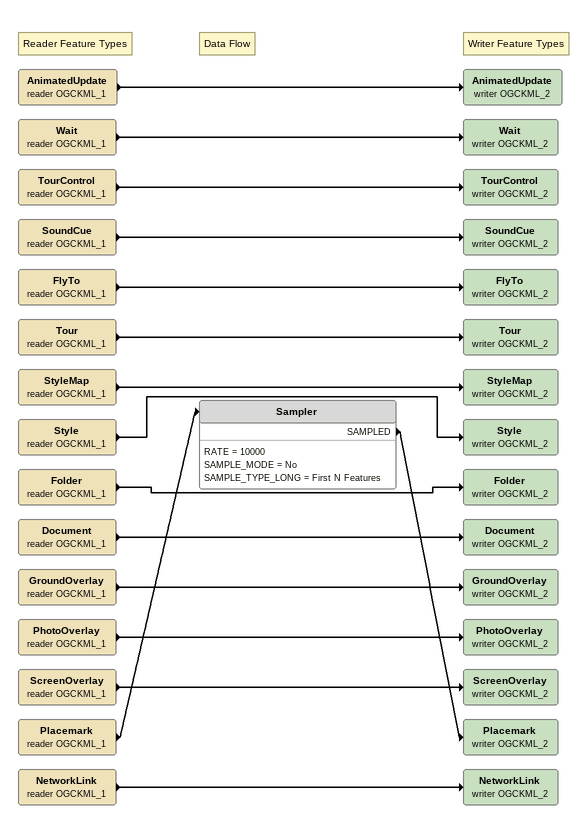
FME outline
Note: Reader Feature Types
AnimatedUpdate (reader OGCKML_1)
    -> AnimatedUpdate (writer OGCKML_2)
Note: Data Flow
Note: Writer Feature Types
AnimatedUpdate (writer OGCKML_2)
Wait (reader OGCKML_1)
    -> Wait (writer OGCKML_2)
Wait (writer OGCKML_2)
TourControl (reader OGCKML_1)
    -> TourControl (writer OGCKML_2)
TourControl (writer OGCKML_2)
SoundCue (reader OGCKML_1)
    -> SoundCue (writer OGCKML_2)
SoundCue (writer OGCKML_2)
FlyTo (reader OGCKML_1)
    -> FlyTo (writer OGCKML_2)
FlyTo (writer OGCKML_2)
Tour (reader OGCKML_1)
    -> Tour (writer OGCKML_2)
Tour (writer OGCKML_2)
StyleMap (reader OGCKML_1)
    -> StyleMap (writer OGCKML_2)
StyleMap (writer OGCKML_2)
Style (reader OGCKML_1)
    -> Style (writer OGCKML_2)
Style (writer OGCKML_2)
Folder (reader OGCKML_1)
    -> Folder (writer OGCKML_2)
Folder (writer OGCKML_2)
Document (reader OGCKML_1)
    -> Document (writer OGCKML_2)
Document (writer OGCKML_2)
GroundOverlay (reader OGCKML_1)
    -> GroundOverlay (writer OGCKML_2)
GroundOverlay (writer OGCKML_2)
PhotoOverlay (reader OGCKML_1)
    -> PhotoOverlay (writer OGCKML_2)
PhotoOverlay (writer OGCKML_2)
ScreenOverlay (reader OGCKML_1)
    -> ScreenOverlay (writer OGCKML_2)
ScreenOverlay (writer OGCKML_2)
Placemark (reader OGCKML_1)
    -> Sampler
Sampler
    RATE = 10000
    SAMPLE_MODE = No
    SAMPLE_TYPE_LONG = First N Features
    SAMPLED -> Placemark (writer OGCKML_2)
Placemark (writer OGCKML_2)
NetworkLink (reader OGCKML_1)
    -> NetworkLink (writer OGCKML_2)
NetworkLink (writer OGCKML_2)
